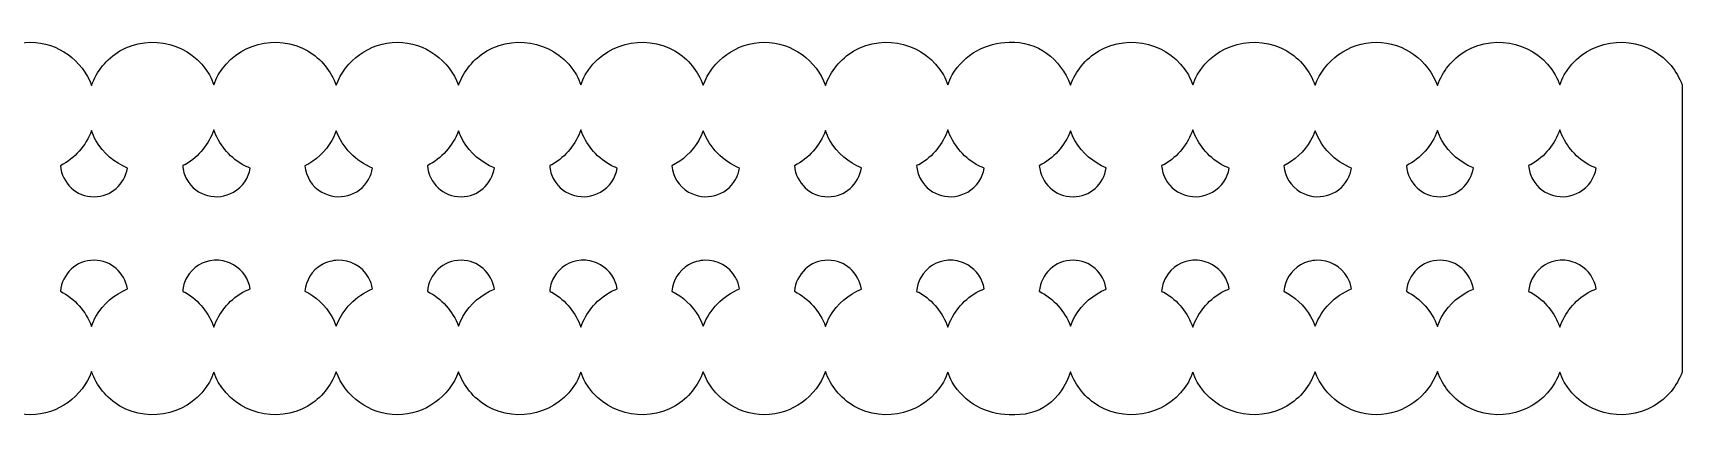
# Model space of a CAD drawing. Header units: centimetres. Extents: x -13.6 to 13.8, y 0.8 to 4.2.
# Drawn here: x -0.43 to 13.77, y 0.81 to 4.18 of the extents above; entities that cross this region are included whole.
import ezdxf

# ---------------------------------------------------------------- set-up
doc = ezdxf.new("R2010")
doc.units = ezdxf.units.CM
doc.header["$MEASUREMENT"] = 0
doc.layers.add('Layer 1', color=7, linetype='Continuous')

msp = doc.modelspace()

# ---------------------------------------------------------------- linework, layer by layer
at = {"layer": 'Layer 1', "color": 14}
for points, knots in [([(-12.05382, 4.09623), (-12.14469, 4.09409), (-12.2361, 4.06942), (-12.31993, 4.02102), (-12.31993, 4.02102), (-12.43863, 3.95249), (-12.52084, 3.84549), (-12.56455, 3.72516), (-12.56455, 3.72516), (-12.6441, 3.94031), (-12.84924, 4.0954), (-13.09099, 4.0954), (-13.09099, 4.0954), (-13.33144, 4.0954), (-13.53614, 3.94182), (-13.61659, 3.72847), (-13.61659, 3.72847), (-13.61659, 3.72847), (-13.61659, 1.25581), (-13.61659, 1.25581), (-13.61659, 1.25581), (-13.53614, 1.04245), (-13.33144, 0.88887), (-13.09099, 0.88887), (-13.09099, 0.88887), (-12.84924, 0.88887), (-12.6441, 1.04397), (-12.56455, 1.25911), (-12.56455, 1.25911), (-12.52084, 1.13879), (-12.43863, 1.03179), (-12.31993, 0.96325), (-12.31993, 0.96325), (-12.05167, 0.80837), (-11.70523, 0.90192), (-11.55053, 1.16986), (-11.55053, 1.16986), (-11.53426, 1.19804), (-11.52259, 1.22784), (-11.51169, 1.25746), (-11.51169, 1.25746), (-11.5008, 1.22782), (-11.48996, 1.19807), (-11.47367, 1.16986), (-11.47367, 1.16986), (-11.31884, 0.90168), (-10.97102, 0.80829), (-10.70262, 0.96325), (-10.70262, 0.96325), (-10.58358, 1.03198), (-10.50224, 1.13923), (-10.45883, 1.25994), (-10.45883, 1.25994), (-10.37949, 1.04441), (-10.17359, 0.88887), (-9.93157, 0.88887), (-9.93157, 0.88887), (-9.68982, 0.88887), (-9.48385, 1.04397), (-9.40431, 1.25911), (-9.40431, 1.25911), (-9.3606, 1.13879), (-9.27922, 1.03179), (-9.16052, 0.96325), (-9.16052, 0.96325), (-8.89225, 0.80837), (-8.54499, 0.90191), (-8.39029, 1.16986), (-8.39029, 1.16986), (-8.37401, 1.19804), (-8.36317, 1.22784), (-8.35227, 1.25746), (-8.35227, 1.25746), (-8.34138, 1.22782), (-8.32972, 1.19807), (-8.31343, 1.16986), (-8.31343, 1.16986), (-8.1586, 0.90168), (-7.81077, 0.80829), (-7.54238, 0.96325), (-7.54238, 0.96325), (-7.42333, 1.03198), (-7.342, 1.13923), (-7.29858, 1.25994), (-7.29858, 1.25994), (-7.21924, 1.04441), (-7.01417, 0.88887), (-6.77215, 0.88887), (-6.77215, 0.88887), (-6.53013, 0.88887), (-6.32423, 1.04441), (-6.24489, 1.25994), (-6.24489, 1.25994), (-6.20106, 1.13928), (-6.1192, 1.03192), (-6.00027, 0.96325), (-6.00027, 0.96325), (-5.73214, 0.80845), (-5.38543, 0.90215), (-5.23087, 1.16986), (-5.23087, 1.16986), (-5.2146, 1.19804), (-5.20293, 1.22784), (-5.19203, 1.25746), (-5.19203, 1.25746), (-5.18115, 1.22781), (-5.17031, 1.19809), (-5.15401, 1.16986), (-5.15401, 1.16986), (-4.99918, 0.90168), (-4.65136, 0.80829), (-4.38296, 0.96325), (-4.38296, 0.96325), (-4.26391, 1.03198), (-4.18258, 1.13923), (-4.13916, 1.25994), (-4.13916, 1.25994), (-4.05982, 1.04441), (-3.85393, 0.88887), (-3.61191, 0.88887), (-3.61191, 0.88887), (-3.36989, 0.88887), (-3.16482, 1.04441), (-3.08547, 1.25994), (-3.08547, 1.25994), (-3.04164, 1.13928), (-2.95978, 1.03192), (-2.84085, 0.96325), (-2.84085, 0.96325), (-2.57272, 0.80845), (-2.22602, 0.90215), (-2.07145, 1.16986), (-2.07145, 1.16986), (-2.05518, 1.19804), (-2.04351, 1.22784), (-2.03261, 1.25746), (-2.03261, 1.25746), (-2.02173, 1.22781), (-2.0109, 1.19809), (-1.9946, 1.16986), (-1.9946, 1.16986), (-1.83976, 0.90168), (-1.49194, 0.80829), (-1.22354, 0.96325), (-1.22354, 0.96325), (-1.1045, 1.03198), (-1.02316, 1.13923), (-0.97975, 1.25994), (-0.97975, 1.25994), (-0.90041, 1.04441), (-0.69451, 0.88887), (-0.45249, 0.88887), (-0.45249, 0.88887), (-0.21047, 0.88887), (-0.00457, 1.04441), (0.07477, 1.25994), (0.07477, 1.25994), (0.1186, 1.13928), (0.20046, 1.03192), (0.31939, 0.96325), (0.31939, 0.96325), (0.58765, 0.80837), (0.93492, 0.90192), (1.08962, 1.16986), (1.08962, 1.16986), (1.10559, 1.19753), (1.11603, 1.22676), (1.12681, 1.25581), (1.12681, 1.25581), (1.1376, 1.22663), (1.1496, 1.19765), (1.16565, 1.16986), (1.16565, 1.16986), (1.32048, 0.90168), (1.66748, 0.80829), (1.93588, 0.96325), (1.93588, 0.96325), (2.05458, 1.03179), (2.13678, 1.13879), (2.1805, 1.25911), (2.1805, 1.25911), (2.26004, 1.04397), (2.46518, 0.88887), (2.70693, 0.88887), (2.70693, 0.88887), (2.94832, 0.88887), (3.15417, 1.04358), (3.23419, 1.25829), (3.23419, 1.25829), (3.27817, 1.13822), (3.36036, 1.03164), (3.47881, 0.96325), (3.47881, 0.96325), (3.74707, 0.80837), (4.09434, 0.90192), (4.24904, 1.16986), (4.24904, 1.16986), (4.26507, 1.19763), (4.27625, 1.22665), (4.28705, 1.25581), (4.28705, 1.25581), (4.29782, 1.22674), (4.30908, 1.19755), (4.32507, 1.16986), (4.32507, 1.16986), (4.4799, 0.90168), (4.82772, 0.80829), (5.09612, 0.96325), (5.09612, 0.96325), (5.21482, 1.03179), (5.2962, 1.13879), (5.33991, 1.25911), (5.33991, 1.25911), (5.41946, 1.04397), (5.62543, 0.88887), (5.86717, 0.88887), (5.86717, 0.88887), (6.10919, 0.88887), (6.31426, 1.04441), (6.3936, 1.25994), (6.3936, 1.25994), (6.43744, 1.13928), (6.5193, 1.03192), (6.63823, 0.96325), (6.63823, 0.96325), (6.90649, 0.80837), (7.25376, 0.90192), (7.40845, 1.16986), (7.40845, 1.16986), (7.42444, 1.19755), (7.4357, 1.22674), (7.44647, 1.25581), (7.44647, 1.25581), (7.45726, 1.22663), (7.46844, 1.19765), (7.48448, 1.16986), (7.48448, 1.16986), (7.5885, 0.9897), (7.7798, 0.88885), (7.97538, 0.88887), (7.97538, 0.88887), (8.23594, 0.86921), (8.42019, 1.0104), (8.50264, 1.25829), (8.50264, 1.25829), (8.54662, 1.13822), (8.62881, 1.03164), (8.74726, 0.96325), (8.74726, 0.96325), (9.01552, 0.80837), (9.36279, 0.90192), (9.51749, 1.16986), (9.51749, 1.16986), (9.53352, 1.19763), (9.5447, 1.22665), (9.5555, 1.25581), (9.5555, 1.25581), (9.56627, 1.22674), (9.57753, 1.19755), (9.59352, 1.16986), (9.59352, 1.16986), (9.74835, 0.90168), (10.09618, 0.80829), (10.36457, 0.96325), (10.36457, 0.96325), (10.48327, 1.03179), (10.56465, 1.13879), (10.60837, 1.25911), (10.60837, 1.25911), (10.68791, 1.04397), (10.89388, 0.88887), (11.13563, 0.88887), (11.13563, 0.88887), (11.37764, 0.88887), (11.58272, 1.04441), (11.66205, 1.25994), (11.66205, 1.25994), (11.70589, 1.13928), (11.78775, 1.03192), (11.90668, 0.96325), (11.90668, 0.96325), (12.17494, 0.80837), (12.5222, 0.90192), (12.6769, 1.16986), (12.6769, 1.16986), (12.69289, 1.19755), (12.70415, 1.22674), (12.71492, 1.25581), (12.71492, 1.25581), (12.72571, 1.22663), (12.73689, 1.19765), (12.75294, 1.16986), (12.75294, 1.16986), (12.90763, 0.90192), (13.25489, 0.80837), (13.52316, 0.96325), (13.52316, 0.96325), (13.64067, 1.03109), (13.72365, 1.13555), (13.76778, 1.25415), (13.76778, 1.25415), (13.76778, 1.25415), (13.76778, 3.73012), (13.76778, 3.73012), (13.76778, 3.73012), (13.72365, 3.84872), (13.64067, 3.95318), (13.52316, 4.02102), (13.52316, 4.02102), (13.25489, 4.1759), (12.90763, 4.08236), (12.75294, 3.81441), (12.75294, 3.81441), (12.73689, 3.78662), (12.72571, 3.75764), (12.71492, 3.72847), (12.71492, 3.72847), (12.70415, 3.75753), (12.69289, 3.78672), (12.6769, 3.81441), (12.6769, 3.81441), (12.5222, 4.08236), (12.17494, 4.1759), (11.90668, 4.02102), (11.90668, 4.02102), (11.78775, 3.95236), (11.70589, 3.845), (11.66205, 3.72433), (11.66205, 3.72433), (11.58272, 3.93986), (11.37764, 4.0954), (11.13563, 4.0954), (11.13563, 4.0954), (10.89388, 4.0954), (10.68791, 3.94031), (10.60837, 3.72516), (10.60837, 3.72516), (10.56465, 3.84549), (10.48327, 3.95249), (10.36457, 4.02102), (10.36457, 4.02102), (10.09618, 4.17598), (9.74835, 4.08259), (9.59352, 3.81441), (9.59352, 3.81441), (9.57753, 3.78672), (9.56627, 3.75753), (9.5555, 3.72847), (9.5555, 3.72847), (9.5447, 3.75762), (9.53352, 3.78665), (9.51749, 3.81441), (9.51749, 3.81441), (9.36279, 4.08236), (9.01552, 4.1759), (8.74726, 4.02102), (8.74726, 4.02102), (8.62881, 3.95263), (8.54662, 3.84605), (8.50264, 3.72599), (8.50264, 3.72599), (8.41238, 3.9558), (8.22161, 4.10784), (7.97538, 4.0954), (7.97538, 4.0954), (7.77981, 4.09542), (7.58849, 3.99456), (7.48448, 3.81441), (7.48448, 3.81441), (7.46844, 3.78662), (7.45726, 3.75764), (7.44647, 3.72847), (7.44647, 3.72847), (7.4357, 3.75753), (7.42444, 3.78672), (7.40845, 3.81441), (7.40845, 3.81441), (7.25376, 4.08236), (6.90649, 4.1759), (6.63823, 4.02102), (6.63823, 4.02102), (6.5193, 3.95236), (6.43744, 3.845), (6.3936, 3.72433), (6.3936, 3.72433), (6.31426, 3.93986), (6.10919, 4.0954), (5.86717, 4.0954), (5.86717, 4.0954), (5.62543, 4.0954), (5.41946, 3.94031), (5.33991, 3.72516), (5.33991, 3.72516), (5.2962, 3.84549), (5.21482, 3.95249), (5.09612, 4.02102), (5.09612, 4.02102), (4.82772, 4.17598), (4.4799, 4.08259), (4.32507, 3.81441), (4.32507, 3.81441), (4.30908, 3.78672), (4.29782, 3.75753), (4.28705, 3.72847), (4.28705, 3.72847), (4.27625, 3.75762), (4.26507, 3.78665), (4.24904, 3.81441), (4.24904, 3.81441), (4.09434, 4.08236), (3.74707, 4.1759), (3.47881, 4.02102), (3.47881, 4.02102), (3.36036, 3.95263), (3.27817, 3.84605), (3.23419, 3.72599), (3.23419, 3.72599), (3.15417, 3.9407), (2.94832, 4.0954), (2.70693, 4.0954), (2.70693, 4.0954), (2.46518, 4.0954), (2.26004, 3.94031), (2.1805, 3.72516), (2.1805, 3.72516), (2.13678, 3.84549), (2.05458, 3.95249), (1.93588, 4.02102), (1.93588, 4.02102), (1.66748, 4.17598), (1.32048, 4.08259), (1.16565, 3.81441), (1.16565, 3.81441), (1.1496, 3.78662), (1.1376, 3.75764), (1.12681, 3.72847), (1.12681, 3.72847), (1.11603, 3.75752), (1.10559, 3.78674), (1.08962, 3.81441), (1.08962, 3.81441), (0.93492, 4.08236), (0.58765, 4.1759), (0.31939, 4.02102), (0.31939, 4.02102), (0.20046, 3.95236), (0.1186, 3.845), (0.07477, 3.72433), (0.07477, 3.72433), (-0.00457, 3.93986), (-0.21047, 4.0954), (-0.45249, 4.0954), (-0.45249, 4.0954), (-0.69451, 4.0954), (-0.90041, 3.93986), (-0.97975, 3.72433), (-0.97975, 3.72433), (-1.02316, 3.84504), (-1.1045, 3.95229), (-1.22354, 4.02102), (-1.22354, 4.02102), (-1.49194, 4.17598), (-1.83976, 4.08259), (-1.9946, 3.81441), (-1.9946, 3.81441), (-2.0109, 3.78618), (-2.02173, 3.75647), (-2.03261, 3.72681), (-2.03261, 3.72681), (-2.04351, 3.75644), (-2.05518, 3.78623), (-2.07145, 3.81441), (-2.07145, 3.81441), (-2.22602, 4.08213), (-2.57272, 4.17583), (-2.84085, 4.02102), (-2.84085, 4.02102), (-2.95978, 3.95236), (-3.04164, 3.845), (-3.08547, 3.72433), (-3.08547, 3.72433), (-3.16482, 3.93986), (-3.36989, 4.0954), (-3.61191, 4.0954), (-3.61191, 4.0954), (-3.85393, 4.0954), (-4.05982, 3.93986), (-4.13916, 3.72433), (-4.13916, 3.72433), (-4.18258, 3.84504), (-4.26391, 3.95229), (-4.38296, 4.02102), (-4.38296, 4.02102), (-4.65136, 4.17598), (-4.99918, 4.08259), (-5.15401, 3.81441), (-5.15401, 3.81441), (-5.17031, 3.78618), (-5.18115, 3.75647), (-5.19203, 3.72681), (-5.19203, 3.72681), (-5.20293, 3.75644), (-5.2146, 3.78623), (-5.23087, 3.81441), (-5.23087, 3.81441), (-5.38543, 4.08213), (-5.73214, 4.17583), (-6.00027, 4.02102), (-6.00027, 4.02102), (-6.1192, 3.95236), (-6.20106, 3.845), (-6.24489, 3.72433), (-6.24489, 3.72433), (-6.32423, 3.93986), (-6.53013, 4.0954), (-6.77215, 4.0954), (-6.77215, 4.0954), (-7.01417, 4.0954), (-7.21924, 3.93986), (-7.29858, 3.72433), (-7.29858, 3.72433), (-7.342, 3.84504), (-7.42333, 3.95229), (-7.54238, 4.02102), (-7.54238, 4.02102), (-7.81077, 4.17598), (-8.1586, 4.08259), (-8.31343, 3.81441), (-8.31343, 3.81441), (-8.32972, 3.7862), (-8.34138, 3.75645), (-8.35227, 3.72681), (-8.35227, 3.72681), (-8.36317, 3.75644), (-8.37401, 3.78623), (-8.39029, 3.81441), (-8.39029, 3.81441), (-8.54499, 4.08236), (-8.89225, 4.1759), (-9.16052, 4.02102), (-9.16052, 4.02102), (-9.27922, 3.95249), (-9.3606, 3.84549), (-9.40431, 3.72516), (-9.40431, 3.72516), (-9.48385, 3.94031), (-9.68982, 4.0954), (-9.93157, 4.0954), (-9.93157, 4.0954), (-10.17359, 4.0954), (-10.37949, 3.93986), (-10.45883, 3.72433), (-10.45883, 3.72433), (-10.50224, 3.84504), (-10.58358, 3.95229), (-10.70262, 4.02102), (-10.70262, 4.02102), (-10.97102, 4.17598), (-11.31884, 4.08259), (-11.47367, 3.81441), (-11.47367, 3.81441), (-11.48996, 3.7862), (-11.5008, 3.75645), (-11.51169, 3.72681), (-11.51169, 3.72681), (-11.52259, 3.75644), (-11.53426, 3.78623), (-11.55053, 3.81441), (-11.55053, 3.81441), (-11.65689, 3.99863), (-11.85392, 4.10093), (-12.05382, 4.09623)], [0, 0, 0, 0, 0.00694444, 0.00694444, 0.00694444, 0.00694444, 0.01388889, 0.01388889, 0.01388889, 0.01388889, 0.02083333, 0.02083333, 0.02083333, 0.02083333, 0.02777778, 0.02777778, 0.02777778, 0.02777778, 0.03472222, 0.03472222, 0.03472222, 0.03472222, 0.04166667, 0.04166667, 0.04166667, 0.04166667, 0.04861111, 0.04861111, 0.04861111, 0.04861111, 0.05555556, 0.05555556, 0.05555556, 0.05555556, 0.0625, 0.0625, 0.0625, 0.0625, 0.06944444, 0.06944444, 0.06944444, 0.06944444, 0.07638889, 0.07638889, 0.07638889, 0.07638889, 0.08333333, 0.08333333, 0.08333333, 0.08333333, 0.09027778, 0.09027778, 0.09027778, 0.09027778, 0.09722222, 0.09722222, 0.09722222, 0.09722222, 0.10416667, 0.10416667, 0.10416667, 0.10416667, 0.11111111, 0.11111111, 0.11111111, 0.11111111, 0.11805556, 0.11805556, 0.11805556, 0.11805556, 0.125, 0.125, 0.125, 0.125, 0.13194444, 0.13194444, 0.13194444, 0.13194444, 0.13888889, 0.13888889, 0.13888889, 0.13888889, 0.14583333, 0.14583333, 0.14583333, 0.14583333, 0.15277778, 0.15277778, 0.15277778, 0.15277778, 0.15972222, 0.15972222, 0.15972222, 0.15972222, 0.16666667, 0.16666667, 0.16666667, 0.16666667, 0.17361111, 0.17361111, 0.17361111, 0.17361111, 0.18055556, 0.18055556, 0.18055556, 0.18055556, 0.1875, 0.1875, 0.1875, 0.1875, 0.19444444, 0.19444444, 0.19444444, 0.19444444, 0.20138889, 0.20138889, 0.20138889, 0.20138889, 0.20833333, 0.20833333, 0.20833333, 0.20833333, 0.21527778, 0.21527778, 0.21527778, 0.21527778, 0.22222222, 0.22222222, 0.22222222, 0.22222222, 0.22916667, 0.22916667, 0.22916667, 0.22916667, 0.23611111, 0.23611111, 0.23611111, 0.23611111, 0.24305556, 0.24305556, 0.24305556, 0.24305556, 0.25, 0.25, 0.25, 0.25, 0.25694444, 0.25694444, 0.25694444, 0.25694444, 0.26388889, 0.26388889, 0.26388889, 0.26388889, 0.27083333, 0.27083333, 0.27083333, 0.27083333, 0.27777778, 0.27777778, 0.27777778, 0.27777778, 0.28472222, 0.28472222, 0.28472222, 0.28472222, 0.29166667, 0.29166667, 0.29166667, 0.29166667, 0.29861111, 0.29861111, 0.29861111, 0.29861111, 0.30555556, 0.30555556, 0.30555556, 0.30555556, 0.3125, 0.3125, 0.3125, 0.3125, 0.31944444, 0.31944444, 0.31944444, 0.31944444, 0.32638889, 0.32638889, 0.32638889, 0.32638889, 0.33333333, 0.33333333, 0.33333333, 0.33333333, 0.34027778, 0.34027778, 0.34027778, 0.34027778, 0.34722222, 0.34722222, 0.34722222, 0.34722222, 0.35416667, 0.35416667, 0.35416667, 0.35416667, 0.36111111, 0.36111111, 0.36111111, 0.36111111, 0.36805556, 0.36805556, 0.36805556, 0.36805556, 0.375, 0.375, 0.375, 0.375, 0.38194444, 0.38194444, 0.38194444, 0.38194444, 0.38888889, 0.38888889, 0.38888889, 0.38888889, 0.39583333, 0.39583333, 0.39583333, 0.39583333, 0.40277778, 0.40277778, 0.40277778, 0.40277778, 0.40972222, 0.40972222, 0.40972222, 0.40972222, 0.41666667, 0.41666667, 0.41666667, 0.41666667, 0.42361111, 0.42361111, 0.42361111, 0.42361111, 0.43055556, 0.43055556, 0.43055556, 0.43055556, 0.4375, 0.4375, 0.4375, 0.4375, 0.44444444, 0.44444444, 0.44444444, 0.44444444, 0.45138889, 0.45138889, 0.45138889, 0.45138889, 0.45833333, 0.45833333, 0.45833333, 0.45833333, 0.46527778, 0.46527778, 0.46527778, 0.46527778, 0.47222222, 0.47222222, 0.47222222, 0.47222222, 0.47916667, 0.47916667, 0.47916667, 0.47916667, 0.48611111, 0.48611111, 0.48611111, 0.48611111, 0.49305556, 0.49305556, 0.49305556, 0.49305556, 0.5, 0.5, 0.5, 0.5, 0.50694444, 0.50694444, 0.50694444, 0.50694444, 0.51388889, 0.51388889, 0.51388889, 0.51388889, 0.52083333, 0.52083333, 0.52083333, 0.52083333, 0.52777778, 0.52777778, 0.52777778, 0.52777778, 0.53472222, 0.53472222, 0.53472222, 0.53472222, 0.54166667, 0.54166667, 0.54166667, 0.54166667, 0.54861111, 0.54861111, 0.54861111, 0.54861111, 0.55555556, 0.55555556, 0.55555556, 0.55555556, 0.5625, 0.5625, 0.5625, 0.5625, 0.56944444, 0.56944444, 0.56944444, 0.56944444, 0.57638889, 0.57638889, 0.57638889, 0.57638889, 0.58333333, 0.58333333, 0.58333333, 0.58333333, 0.59027778, 0.59027778, 0.59027778, 0.59027778, 0.59722222, 0.59722222, 0.59722222, 0.59722222, 0.60416667, 0.60416667, 0.60416667, 0.60416667, 0.61111111, 0.61111111, 0.61111111, 0.61111111, 0.61805556, 0.61805556, 0.61805556, 0.61805556, 0.625, 0.625, 0.625, 0.625, 0.63194444, 0.63194444, 0.63194444, 0.63194444, 0.63888889, 0.63888889, 0.63888889, 0.63888889, 0.64583333, 0.64583333, 0.64583333, 0.64583333, 0.65277778, 0.65277778, 0.65277778, 0.65277778, 0.65972222, 0.65972222, 0.65972222, 0.65972222, 0.66666667, 0.66666667, 0.66666667, 0.66666667, 0.67361111, 0.67361111, 0.67361111, 0.67361111, 0.68055556, 0.68055556, 0.68055556, 0.68055556, 0.6875, 0.6875, 0.6875, 0.6875, 0.69444444, 0.69444444, 0.69444444, 0.69444444, 0.70138889, 0.70138889, 0.70138889, 0.70138889, 0.70833333, 0.70833333, 0.70833333, 0.70833333, 0.71527778, 0.71527778, 0.71527778, 0.71527778, 0.72222222, 0.72222222, 0.72222222, 0.72222222, 0.72916667, 0.72916667, 0.72916667, 0.72916667, 0.73611111, 0.73611111, 0.73611111, 0.73611111, 0.74305556, 0.74305556, 0.74305556, 0.74305556, 0.75, 0.75, 0.75, 0.75, 0.75694444, 0.75694444, 0.75694444, 0.75694444, 0.76388889, 0.76388889, 0.76388889, 0.76388889, 0.77083333, 0.77083333, 0.77083333, 0.77083333, 0.77777778, 0.77777778, 0.77777778, 0.77777778, 0.78472222, 0.78472222, 0.78472222, 0.78472222, 0.79166667, 0.79166667, 0.79166667, 0.79166667, 0.79861111, 0.79861111, 0.79861111, 0.79861111, 0.80555556, 0.80555556, 0.80555556, 0.80555556, 0.8125, 0.8125, 0.8125, 0.8125, 0.81944444, 0.81944444, 0.81944444, 0.81944444, 0.82638889, 0.82638889, 0.82638889, 0.82638889, 0.83333333, 0.83333333, 0.83333333, 0.83333333, 0.84027778, 0.84027778, 0.84027778, 0.84027778, 0.84722222, 0.84722222, 0.84722222, 0.84722222, 0.85416667, 0.85416667, 0.85416667, 0.85416667, 0.86111111, 0.86111111, 0.86111111, 0.86111111, 0.86805556, 0.86805556, 0.86805556, 0.86805556, 0.875, 0.875, 0.875, 0.875, 0.88194444, 0.88194444, 0.88194444, 0.88194444, 0.88888889, 0.88888889, 0.88888889, 0.88888889, 0.89583333, 0.89583333, 0.89583333, 0.89583333, 0.90277778, 0.90277778, 0.90277778, 0.90277778, 0.90972222, 0.90972222, 0.90972222, 0.90972222, 0.91666667, 0.91666667, 0.91666667, 0.91666667, 0.92361111, 0.92361111, 0.92361111, 0.92361111, 0.93055556, 0.93055556, 0.93055556, 0.93055556, 0.9375, 0.9375, 0.9375, 0.9375, 0.94444444, 0.94444444, 0.94444444, 0.94444444, 0.95138889, 0.95138889, 0.95138889, 0.95138889, 0.95833333, 0.95833333, 0.95833333, 0.95833333, 0.96527778, 0.96527778, 0.96527778, 0.96527778, 0.97222222, 0.97222222, 0.97222222, 0.97222222, 0.97916667, 0.97916667, 0.97916667, 0.97916667, 0.98611111, 0.98611111, 0.98611111, 0.98611111, 1, 1, 1, 1]), ([(0.07477, 3.33509), (0.08549, 3.30633), (0.09614, 3.27737), (0.11196, 3.24997), (0.11196, 3.24997), (0.17584, 3.13932), (0.27317, 3.05861), (0.38303, 3.01278), (0.38303, 3.01278), (0.3595, 2.8726), (0.24415, 2.76568), (0.09626, 2.76568), (0.09626, 2.76568), (-0.05867, 2.76568), (-0.17897, 2.88236), (-0.19382, 3.03262), (-0.19382, 3.03262), (-0.07045, 3.09651), (0.02566, 3.20413), (0.07477, 3.33509)], [0, 0, 0, 0, 0.16666667, 0.16666667, 0.16666667, 0.16666667, 0.33333333, 0.33333333, 0.33333333, 0.33333333, 0.5, 0.5, 0.5, 0.5, 0.66666667, 0.66666667, 0.66666667, 0.66666667, 1, 1, 1, 1]), ([(1.12681, 3.3417), (1.17054, 3.22078), (1.2531, 3.11298), (1.37225, 3.04419), (1.37225, 3.04419), (1.39466, 3.03125), (1.41761, 3.02138), (1.44085, 3.01196), (1.44085, 3.01196), (1.42698, 2.92815), (1.3777, 2.85226), (1.29788, 2.80618), (1.29788, 2.80618), (1.15505, 2.72372), (0.97702, 2.77083), (0.89458, 2.91361), (0.89458, 2.91361), (0.87238, 2.95207), (0.86249, 2.99309), (0.85905, 3.03427), (0.85905, 3.03427), (0.86673, 3.03826), (0.87548, 3.03984), (0.88301, 3.04419), (0.88301, 3.04419), (1.00213, 3.11296), (1.08325, 3.22087), (1.12681, 3.3417)], [0, 0, 0, 0, 0.125, 0.125, 0.125, 0.125, 0.25, 0.25, 0.25, 0.25, 0.375, 0.375, 0.375, 0.375, 0.5, 0.5, 0.5, 0.5, 0.625, 0.625, 0.625, 0.625, 0.75, 0.75, 0.75, 0.75, 1, 1, 1, 1]), ([(2.1805, 3.33344), (2.23556, 3.1874), (2.34947, 3.07133), (2.49371, 3.01196), (2.49371, 3.01196), (2.48804, 2.97856), (2.4773, 2.94532), (2.459, 2.91361), (2.459, 2.91361), (2.37656, 2.77083), (2.19854, 2.72372), (2.05571, 2.80618), (2.05571, 2.80618), (1.96979, 2.85578), (1.92122, 2.94033), (1.91191, 3.03097), (1.91191, 3.03097), (2.00521, 3.07885), (2.08647, 3.15295), (2.14248, 3.24997), (2.14248, 3.24997), (2.15804, 3.27691), (2.16986, 3.30517), (2.1805, 3.33344)], [0, 0, 0, 0, 0.14285714, 0.14285714, 0.14285714, 0.14285714, 0.28571429, 0.28571429, 0.28571429, 0.28571429, 0.42857143, 0.42857143, 0.42857143, 0.42857143, 0.57142857, 0.57142857, 0.57142857, 0.57142857, 0.71428571, 0.71428571, 0.71428571, 0.71428571, 1, 1, 1, 1]), ([(3.23419, 3.33344), (3.24481, 3.30515), (3.25663, 3.27693), (3.2722, 3.24997), (3.2722, 3.24997), (3.33607, 3.13936), (3.43285, 3.05942), (3.54244, 3.01361), (3.54244, 3.01361), (3.51924, 2.87302), (3.40468, 2.76568), (3.2565, 2.76568), (3.2565, 2.76568), (3.10158, 2.76568), (2.98045, 2.88236), (2.9656, 3.03262), (2.9656, 3.03262), (3.08853, 3.09634), (3.1847, 3.20303), (3.23419, 3.33344)], [0, 0, 0, 0, 0.16666667, 0.16666667, 0.16666667, 0.16666667, 0.33333333, 0.33333333, 0.33333333, 0.33333333, 0.5, 0.5, 0.5, 0.5, 0.66666667, 0.66666667, 0.66666667, 0.66666667, 1, 1, 1, 1]), ([(4.28705, 3.3417), (4.33081, 3.22089), (4.41343, 3.11293), (4.5325, 3.04419), (4.5325, 3.04419), (4.55497, 3.03121), (4.57787, 3.02132), (4.60109, 3.01196), (4.60109, 3.01196), (4.58685, 2.92854), (4.537, 2.8522), (4.45729, 2.80618), (4.45729, 2.80618), (4.31447, 2.72372), (4.13644, 2.77083), (4.054, 2.91361), (4.054, 2.91361), (4.03179, 2.95207), (4.02273, 2.99309), (4.01929, 3.03427), (4.01929, 3.03427), (4.02697, 3.03826), (4.0349, 3.03984), (4.04243, 3.04419), (4.04243, 3.04419), (4.16164, 3.11301), (4.24353, 3.22076), (4.28705, 3.3417)], [0, 0, 0, 0, 0.125, 0.125, 0.125, 0.125, 0.25, 0.25, 0.25, 0.25, 0.375, 0.375, 0.375, 0.375, 0.5, 0.5, 0.5, 0.5, 0.625, 0.625, 0.625, 0.625, 0.75, 0.75, 0.75, 0.75, 1, 1, 1, 1]), ([(5.33991, 3.33344), (5.39517, 3.18736), (5.50961, 3.07128), (5.65396, 3.01196), (5.65396, 3.01196), (5.64812, 2.97857), (5.63773, 2.94563), (5.61925, 2.91361), (5.61925, 2.91361), (5.53681, 2.77083), (5.35795, 2.72372), (5.21512, 2.80618), (5.21512, 2.80618), (5.12886, 2.85598), (5.07955, 2.94075), (5.0705, 3.03179), (5.0705, 3.03179), (5.16359, 3.07935), (5.24575, 3.15271), (5.3019, 3.24997), (5.3019, 3.24997), (5.31746, 3.27691), (5.32928, 3.30517), (5.33991, 3.33344)], [0, 0, 0, 0, 0.14285714, 0.14285714, 0.14285714, 0.14285714, 0.28571429, 0.28571429, 0.28571429, 0.28571429, 0.42857143, 0.42857143, 0.42857143, 0.42857143, 0.57142857, 0.57142857, 0.57142857, 0.57142857, 0.71428571, 0.71428571, 0.71428571, 0.71428571, 1, 1, 1, 1]), ([(6.3936, 3.33509), (6.40432, 3.30633), (6.4158, 3.27737), (6.43162, 3.24997), (6.43162, 3.24997), (6.49548, 3.13935), (6.59309, 3.05942), (6.70269, 3.01361), (6.70269, 3.01361), (6.67948, 2.87302), (6.56409, 2.76568), (6.41592, 2.76568), (6.41592, 2.76568), (6.26099, 2.76568), (6.14069, 2.88236), (6.12584, 3.03262), (6.12584, 3.03262), (6.24905, 3.09658), (6.34446, 3.2042), (6.3936, 3.33509)], [0, 0, 0, 0, 0.16666667, 0.16666667, 0.16666667, 0.16666667, 0.33333333, 0.33333333, 0.33333333, 0.33333333, 0.5, 0.5, 0.5, 0.5, 0.66666667, 0.66666667, 0.66666667, 0.66666667, 1, 1, 1, 1]), ([(7.44647, 3.3417), (7.49021, 3.22078), (7.57277, 3.11298), (7.69192, 3.04419), (7.69192, 3.04419), (7.71439, 3.03121), (7.73729, 3.02132), (7.76051, 3.01196), (7.76051, 3.01196), (7.74627, 2.92854), (7.69725, 2.8522), (7.61754, 2.80618), (7.61754, 2.80618), (7.47471, 2.72372), (7.29668, 2.77083), (7.21424, 2.91361), (7.21424, 2.91361), (7.19183, 2.95243), (7.18149, 2.99314), (7.17788, 3.03427), (7.17788, 3.03427), (7.18551, 3.03824), (7.19438, 3.03987), (7.20185, 3.04419), (7.20185, 3.04419), (7.32091, 3.11293), (7.40271, 3.22089), (7.44647, 3.3417)], [0, 0, 0, 0, 0.125, 0.125, 0.125, 0.125, 0.25, 0.25, 0.25, 0.25, 0.375, 0.375, 0.375, 0.375, 0.5, 0.5, 0.5, 0.5, 0.625, 0.625, 0.625, 0.625, 0.75, 0.75, 0.75, 0.75, 1, 1, 1, 1]), ([(8.50264, 3.33344), (8.51326, 3.30515), (8.52509, 3.27693), (8.54065, 3.24997), (8.54065, 3.24997), (8.60452, 3.13936), (8.7013, 3.05942), (8.81089, 3.01361), (8.81089, 3.01361), (8.78769, 2.87302), (8.67313, 2.76568), (8.52495, 2.76568), (8.52495, 2.76568), (8.37003, 2.76568), (8.2489, 2.88236), (8.23405, 3.03262), (8.23405, 3.03262), (8.35699, 3.09634), (8.45315, 3.20303), (8.50264, 3.33344)], [0, 0, 0, 0, 0.16666667, 0.16666667, 0.16666667, 0.16666667, 0.33333333, 0.33333333, 0.33333333, 0.33333333, 0.5, 0.5, 0.5, 0.5, 0.66666667, 0.66666667, 0.66666667, 0.66666667, 1, 1, 1, 1]), ([(9.5555, 3.3417), (9.59927, 3.22089), (9.68189, 3.11293), (9.80095, 3.04419), (9.80095, 3.04419), (9.82342, 3.03121), (9.84633, 3.02132), (9.86954, 3.01196), (9.86954, 3.01196), (9.8553, 2.92854), (9.80545, 2.8522), (9.72575, 2.80618), (9.72575, 2.80618), (9.58292, 2.72372), (9.40489, 2.77083), (9.32245, 2.91361), (9.32245, 2.91361), (9.30025, 2.95207), (9.29118, 2.99309), (9.28774, 3.03427), (9.28774, 3.03427), (9.29542, 3.03826), (9.30335, 3.03984), (9.31088, 3.04419), (9.31088, 3.04419), (9.43009, 3.11301), (9.51198, 3.22076), (9.5555, 3.3417)], [0, 0, 0, 0, 0.125, 0.125, 0.125, 0.125, 0.25, 0.25, 0.25, 0.25, 0.375, 0.375, 0.375, 0.375, 0.5, 0.5, 0.5, 0.5, 0.625, 0.625, 0.625, 0.625, 0.75, 0.75, 0.75, 0.75, 1, 1, 1, 1]), ([(10.60837, 3.33344), (10.66362, 3.18736), (10.77806, 3.07128), (10.92241, 3.01196), (10.92241, 3.01196), (10.91657, 2.97857), (10.90618, 2.94563), (10.8877, 2.91361), (10.8877, 2.91361), (10.80526, 2.77083), (10.6264, 2.72372), (10.48358, 2.80618), (10.48358, 2.80618), (10.39731, 2.85598), (10.348, 2.94075), (10.33895, 3.03179), (10.33895, 3.03179), (10.43205, 3.07935), (10.5142, 3.15271), (10.57035, 3.24997), (10.57035, 3.24997), (10.58591, 3.27691), (10.59773, 3.30517), (10.60837, 3.33344)], [0, 0, 0, 0, 0.14285714, 0.14285714, 0.14285714, 0.14285714, 0.28571429, 0.28571429, 0.28571429, 0.28571429, 0.42857143, 0.42857143, 0.42857143, 0.42857143, 0.57142857, 0.57142857, 0.57142857, 0.57142857, 0.71428571, 0.71428571, 0.71428571, 0.71428571, 1, 1, 1, 1]), ([(11.66205, 3.33509), (11.67277, 3.30633), (11.68425, 3.27737), (11.70007, 3.24997), (11.70007, 3.24997), (11.76394, 3.13935), (11.86155, 3.05942), (11.97114, 3.01361), (11.97114, 3.01361), (11.94793, 2.87302), (11.83254, 2.76568), (11.68437, 2.76568), (11.68437, 2.76568), (11.52944, 2.76568), (11.40914, 2.88236), (11.39429, 3.03262), (11.39429, 3.03262), (11.5175, 3.09658), (11.61291, 3.2042), (11.66205, 3.33509)], [0, 0, 0, 0, 0.16666667, 0.16666667, 0.16666667, 0.16666667, 0.33333333, 0.33333333, 0.33333333, 0.33333333, 0.5, 0.5, 0.5, 0.5, 0.66666667, 0.66666667, 0.66666667, 0.66666667, 1, 1, 1, 1]), ([(12.71492, 3.3417), (12.75866, 3.22078), (12.84121, 3.11298), (12.96037, 3.04419), (12.96037, 3.04419), (12.98284, 3.03121), (13.00574, 3.02132), (13.02896, 3.01196), (13.02896, 3.01196), (13.01472, 2.92854), (12.96569, 2.8522), (12.88599, 2.80618), (12.88599, 2.80618), (12.74316, 2.72372), (12.56513, 2.77083), (12.48269, 2.91361), (12.48269, 2.91361), (12.46028, 2.95243), (12.44993, 2.99314), (12.44633, 3.03427), (12.44633, 3.03427), (12.45396, 3.03824), (12.46282, 3.03987), (12.4703, 3.04419), (12.4703, 3.04419), (12.58936, 3.11293), (12.67116, 3.22089), (12.71492, 3.3417)], [0, 0, 0, 0, 0.125, 0.125, 0.125, 0.125, 0.25, 0.25, 0.25, 0.25, 0.375, 0.375, 0.375, 0.375, 0.5, 0.5, 0.5, 0.5, 0.625, 0.625, 0.625, 0.625, 0.75, 0.75, 0.75, 0.75, 1, 1, 1, 1]), ([(0.09626, 2.21859), (0.24415, 2.21859), (0.3595, 2.11168), (0.38303, 1.97149), (0.38303, 1.97149), (0.27317, 1.92566), (0.17584, 1.84495), (0.11196, 1.73431), (0.11196, 1.73431), (0.09614, 1.7069), (0.08549, 1.67794), (0.07477, 1.64918), (0.07477, 1.64918), (0.02566, 1.78014), (-0.07045, 1.88776), (-0.19382, 1.95166), (-0.19382, 1.95166), (-0.17897, 2.10192), (-0.05867, 2.21859), (0.09626, 2.21859)], [0, 0, 0, 0, 0.16666667, 0.16666667, 0.16666667, 0.16666667, 0.33333333, 0.33333333, 0.33333333, 0.33333333, 0.5, 0.5, 0.5, 0.5, 0.66666667, 0.66666667, 0.66666667, 0.66666667, 1, 1, 1, 1]), ([(1.15077, 2.21942), (1.20059, 2.21895), (1.25101, 2.20515), (1.29788, 2.1781), (1.29788, 2.1781), (1.3777, 2.13201), (1.42698, 2.05613), (1.44085, 1.97232), (1.44085, 1.97232), (1.41761, 1.9629), (1.39466, 1.95302), (1.37225, 1.94009), (1.37225, 1.94009), (1.2531, 1.87129), (1.17054, 1.76349), (1.12681, 1.64257), (1.12681, 1.64257), (1.08325, 1.7634), (1.00213, 1.87131), (0.88301, 1.94009), (0.88301, 1.94009), (0.87548, 1.94444), (0.86673, 1.94602), (0.85905, 1.95), (0.85905, 1.95), (0.86249, 1.99118), (0.87238, 2.0322), (0.89458, 2.07066), (0.89458, 2.07066), (0.94611, 2.1599), (1.03501, 2.21237), (1.12929, 2.21859), (1.12929, 2.21859), (1.13636, 2.21906), (1.14366, 2.21948), (1.15077, 2.21942)], [0, 0, 0, 0, 0.1, 0.1, 0.1, 0.1, 0.2, 0.2, 0.2, 0.2, 0.3, 0.3, 0.3, 0.3, 0.4, 0.4, 0.4, 0.4, 0.5, 0.5, 0.5, 0.5, 0.6, 0.6, 0.6, 0.6, 0.7, 0.7, 0.7, 0.7, 0.8, 0.8, 0.8, 0.8, 1, 1, 1, 1]), ([(2.1962, 2.21859), (2.30074, 2.22188), (2.40232, 2.16883), (2.459, 2.07066), (2.459, 2.07066), (2.4773, 2.03896), (2.48804, 2.00571), (2.49371, 1.97232), (2.49371, 1.97232), (2.34947, 1.91294), (2.23556, 1.79687), (2.1805, 1.65084), (2.1805, 1.65084), (2.16986, 1.6791), (2.15804, 1.70736), (2.14248, 1.73431), (2.14248, 1.73431), (2.08647, 1.83132), (2.00521, 1.90542), (1.91191, 1.95331), (1.91191, 1.95331), (1.92122, 2.04394), (1.96979, 2.12849), (2.05571, 2.1781), (2.05571, 2.1781), (2.10034, 2.20387), (2.14868, 2.21709), (2.1962, 2.21859)], [0, 0, 0, 0, 0.125, 0.125, 0.125, 0.125, 0.25, 0.25, 0.25, 0.25, 0.375, 0.375, 0.375, 0.375, 0.5, 0.5, 0.5, 0.5, 0.625, 0.625, 0.625, 0.625, 0.75, 0.75, 0.75, 0.75, 1, 1, 1, 1]), ([(3.2565, 2.21859), (3.40468, 2.21859), (3.51924, 2.11125), (3.54244, 1.97066), (3.54244, 1.97066), (3.43285, 1.92486), (3.33607, 1.84492), (3.2722, 1.73431), (3.2722, 1.73431), (3.25663, 1.70734), (3.24481, 1.67912), (3.23419, 1.65084), (3.23419, 1.65084), (3.1847, 1.78125), (3.08853, 1.88794), (2.9656, 1.95166), (2.9656, 1.95166), (2.98045, 2.10191), (3.10158, 2.21859), (3.2565, 2.21859)], [0, 0, 0, 0, 0.16666667, 0.16666667, 0.16666667, 0.16666667, 0.33333333, 0.33333333, 0.33333333, 0.33333333, 0.5, 0.5, 0.5, 0.5, 0.66666667, 0.66666667, 0.66666667, 0.66666667, 1, 1, 1, 1]), ([(4.31019, 2.21942), (4.36001, 2.21895), (4.41043, 2.20515), (4.45729, 2.1781), (4.45729, 2.1781), (4.537, 2.13208), (4.58685, 2.05573), (4.60109, 1.97232), (4.60109, 1.97232), (4.57787, 1.96295), (4.55497, 1.95306), (4.5325, 1.94009), (4.5325, 1.94009), (4.41343, 1.87134), (4.33081, 1.76338), (4.28705, 1.64257), (4.28705, 1.64257), (4.24353, 1.76351), (4.16164, 1.87126), (4.04243, 1.94009), (4.04243, 1.94009), (4.0349, 1.94444), (4.02697, 1.94602), (4.01929, 1.95), (4.01929, 1.95), (4.02273, 1.99118), (4.03179, 2.0322), (4.054, 2.07066), (4.054, 2.07066), (4.10552, 2.1599), (4.19443, 2.21237), (4.2887, 2.21859), (4.2887, 2.21859), (4.29577, 2.21906), (4.30307, 2.21948), (4.31019, 2.21942)], [0, 0, 0, 0, 0.1, 0.1, 0.1, 0.1, 0.2, 0.2, 0.2, 0.2, 0.3, 0.3, 0.3, 0.3, 0.4, 0.4, 0.4, 0.4, 0.5, 0.5, 0.5, 0.5, 0.6, 0.6, 0.6, 0.6, 0.7, 0.7, 0.7, 0.7, 0.8, 0.8, 0.8, 0.8, 1, 1, 1, 1]), ([(5.35562, 2.21859), (5.4604, 2.22188), (5.56257, 2.16883), (5.61925, 2.07066), (5.61925, 2.07066), (5.63773, 2.03864), (5.64812, 2.00571), (5.65396, 1.97232), (5.65396, 1.97232), (5.50961, 1.91299), (5.39517, 1.79691), (5.33991, 1.65084), (5.33991, 1.65084), (5.32928, 1.6791), (5.31746, 1.70736), (5.3019, 1.73431), (5.3019, 1.73431), (5.24575, 1.83156), (5.16359, 1.90492), (5.0705, 1.95248), (5.0705, 1.95248), (5.07955, 2.04352), (5.12886, 2.12829), (5.21512, 2.1781), (5.21512, 2.1781), (5.25976, 2.20387), (5.30799, 2.21709), (5.35562, 2.21859)], [0, 0, 0, 0, 0.125, 0.125, 0.125, 0.125, 0.25, 0.25, 0.25, 0.25, 0.375, 0.375, 0.375, 0.375, 0.5, 0.5, 0.5, 0.5, 0.625, 0.625, 0.625, 0.625, 0.75, 0.75, 0.75, 0.75, 1, 1, 1, 1]), ([(6.41592, 2.21859), (6.56409, 2.21859), (6.67948, 2.11125), (6.70269, 1.97066), (6.70269, 1.97066), (6.59309, 1.92486), (6.49548, 1.84492), (6.43162, 1.73431), (6.43162, 1.73431), (6.4158, 1.7069), (6.40432, 1.67794), (6.3936, 1.64918), (6.3936, 1.64918), (6.34446, 1.78007), (6.24905, 1.88769), (6.12584, 1.95166), (6.12584, 1.95166), (6.14069, 2.10191), (6.26099, 2.21859), (6.41592, 2.21859)], [0, 0, 0, 0, 0.16666667, 0.16666667, 0.16666667, 0.16666667, 0.33333333, 0.33333333, 0.33333333, 0.33333333, 0.5, 0.5, 0.5, 0.5, 0.66666667, 0.66666667, 0.66666667, 0.66666667, 1, 1, 1, 1]), ([(7.47044, 2.21942), (7.52025, 2.21895), (7.57067, 2.20515), (7.61754, 2.1781), (7.61754, 2.1781), (7.69725, 2.13208), (7.74627, 2.05573), (7.76051, 1.97232), (7.76051, 1.97232), (7.73729, 1.96295), (7.71439, 1.95306), (7.69192, 1.94009), (7.69192, 1.94009), (7.57277, 1.87129), (7.49021, 1.76349), (7.44647, 1.64257), (7.44647, 1.64257), (7.40271, 1.76338), (7.32091, 1.87134), (7.20185, 1.94009), (7.20185, 1.94009), (7.19438, 1.9444), (7.18551, 1.94604), (7.17788, 1.95), (7.17788, 1.95), (7.18149, 1.99113), (7.19183, 2.03185), (7.21424, 2.07066), (7.21424, 2.07066), (7.26577, 2.1599), (7.35468, 2.21237), (7.44895, 2.21859), (7.44895, 2.21859), (7.45602, 2.21906), (7.46332, 2.21948), (7.47044, 2.21942)], [0, 0, 0, 0, 0.1, 0.1, 0.1, 0.1, 0.2, 0.2, 0.2, 0.2, 0.3, 0.3, 0.3, 0.3, 0.4, 0.4, 0.4, 0.4, 0.5, 0.5, 0.5, 0.5, 0.6, 0.6, 0.6, 0.6, 0.7, 0.7, 0.7, 0.7, 0.8, 0.8, 0.8, 0.8, 1, 1, 1, 1]), ([(8.52495, 2.21859), (8.67313, 2.21859), (8.78769, 2.11125), (8.81089, 1.97066), (8.81089, 1.97066), (8.7013, 1.92486), (8.60452, 1.84492), (8.54065, 1.73431), (8.54065, 1.73431), (8.52509, 1.70734), (8.51326, 1.67912), (8.50264, 1.65084), (8.50264, 1.65084), (8.45315, 1.78125), (8.35698, 1.88794), (8.23405, 1.95166), (8.23405, 1.95166), (8.2489, 2.10191), (8.37003, 2.21859), (8.52495, 2.21859)], [0, 0, 0, 0, 0.16666667, 0.16666667, 0.16666667, 0.16666667, 0.33333333, 0.33333333, 0.33333333, 0.33333333, 0.5, 0.5, 0.5, 0.5, 0.66666667, 0.66666667, 0.66666667, 0.66666667, 1, 1, 1, 1]), ([(9.57864, 2.21942), (9.62846, 2.21895), (9.67888, 2.20515), (9.72575, 2.1781), (9.72575, 2.1781), (9.80545, 2.13208), (9.8553, 2.05573), (9.86954, 1.97232), (9.86954, 1.97232), (9.84633, 1.96295), (9.82342, 1.95306), (9.80095, 1.94009), (9.80095, 1.94009), (9.68189, 1.87134), (9.59927, 1.76338), (9.5555, 1.64257), (9.5555, 1.64257), (9.51198, 1.76351), (9.43009, 1.87126), (9.31088, 1.94009), (9.31088, 1.94009), (9.30335, 1.94444), (9.29542, 1.94602), (9.28774, 1.95), (9.28774, 1.95), (9.29118, 1.99118), (9.30025, 2.0322), (9.32245, 2.07066), (9.32245, 2.07066), (9.37397, 2.1599), (9.46288, 2.21237), (9.55716, 2.21859), (9.55716, 2.21859), (9.56423, 2.21906), (9.57153, 2.21948), (9.57864, 2.21942)], [0, 0, 0, 0, 0.1, 0.1, 0.1, 0.1, 0.2, 0.2, 0.2, 0.2, 0.3, 0.3, 0.3, 0.3, 0.4, 0.4, 0.4, 0.4, 0.5, 0.5, 0.5, 0.5, 0.6, 0.6, 0.6, 0.6, 0.7, 0.7, 0.7, 0.7, 0.8, 0.8, 0.8, 0.8, 1, 1, 1, 1]), ([(10.62407, 2.21859), (10.72885, 2.22188), (10.83102, 2.16883), (10.8877, 2.07066), (10.8877, 2.07066), (10.90618, 2.03864), (10.91657, 2.00571), (10.92241, 1.97232), (10.92241, 1.97232), (10.77806, 1.91299), (10.66362, 1.79691), (10.60837, 1.65084), (10.60837, 1.65084), (10.59773, 1.6791), (10.58591, 1.70736), (10.57035, 1.73431), (10.57035, 1.73431), (10.5142, 1.83156), (10.43204, 1.90492), (10.33895, 1.95248), (10.33895, 1.95248), (10.348, 2.04352), (10.39731, 2.12829), (10.48358, 2.1781), (10.48358, 2.1781), (10.52821, 2.20387), (10.57644, 2.21709), (10.62407, 2.21859)], [0, 0, 0, 0, 0.125, 0.125, 0.125, 0.125, 0.25, 0.25, 0.25, 0.25, 0.375, 0.375, 0.375, 0.375, 0.5, 0.5, 0.5, 0.5, 0.625, 0.625, 0.625, 0.625, 0.75, 0.75, 0.75, 0.75, 1, 1, 1, 1]), ([(11.68437, 2.21859), (11.83254, 2.21859), (11.94793, 2.11125), (11.97114, 1.97066), (11.97114, 1.97066), (11.86155, 1.92486), (11.76394, 1.84492), (11.70007, 1.73431), (11.70007, 1.73431), (11.68425, 1.7069), (11.67277, 1.67794), (11.66205, 1.64918), (11.66205, 1.64918), (11.61291, 1.78007), (11.5175, 1.88769), (11.39429, 1.95166), (11.39429, 1.95166), (11.40914, 2.10191), (11.52944, 2.21859), (11.68437, 2.21859)], [0, 0, 0, 0, 0.16666667, 0.16666667, 0.16666667, 0.16666667, 0.33333333, 0.33333333, 0.33333333, 0.33333333, 0.5, 0.5, 0.5, 0.5, 0.66666667, 0.66666667, 0.66666667, 0.66666667, 1, 1, 1, 1]), ([(12.73888, 2.21942), (12.7887, 2.21895), (12.83912, 2.20515), (12.88599, 2.1781), (12.88599, 2.1781), (12.96569, 2.13208), (13.01472, 2.05573), (13.02896, 1.97232), (13.02896, 1.97232), (13.00574, 1.96295), (12.98284, 1.95306), (12.96037, 1.94009), (12.96037, 1.94009), (12.84121, 1.87129), (12.75866, 1.76349), (12.71492, 1.64257), (12.71492, 1.64257), (12.67116, 1.76338), (12.58936, 1.87134), (12.4703, 1.94009), (12.4703, 1.94009), (12.46282, 1.9444), (12.45396, 1.94604), (12.44633, 1.95), (12.44633, 1.95), (12.44994, 1.99113), (12.46028, 2.03185), (12.48269, 2.07066), (12.48269, 2.07066), (12.53422, 2.1599), (12.62312, 2.21237), (12.7174, 2.21859), (12.7174, 2.21859), (12.72447, 2.21906), (12.73177, 2.21948), (12.73888, 2.21942)], [0, 0, 0, 0, 0.1, 0.1, 0.1, 0.1, 0.2, 0.2, 0.2, 0.2, 0.3, 0.3, 0.3, 0.3, 0.4, 0.4, 0.4, 0.4, 0.5, 0.5, 0.5, 0.5, 0.6, 0.6, 0.6, 0.6, 0.7, 0.7, 0.7, 0.7, 0.8, 0.8, 0.8, 0.8, 1, 1, 1, 1])]:
    msp.add_open_spline(points, degree=3, knots=knots, dxfattribs=at)

doc.saveas('drawing.dxf')
